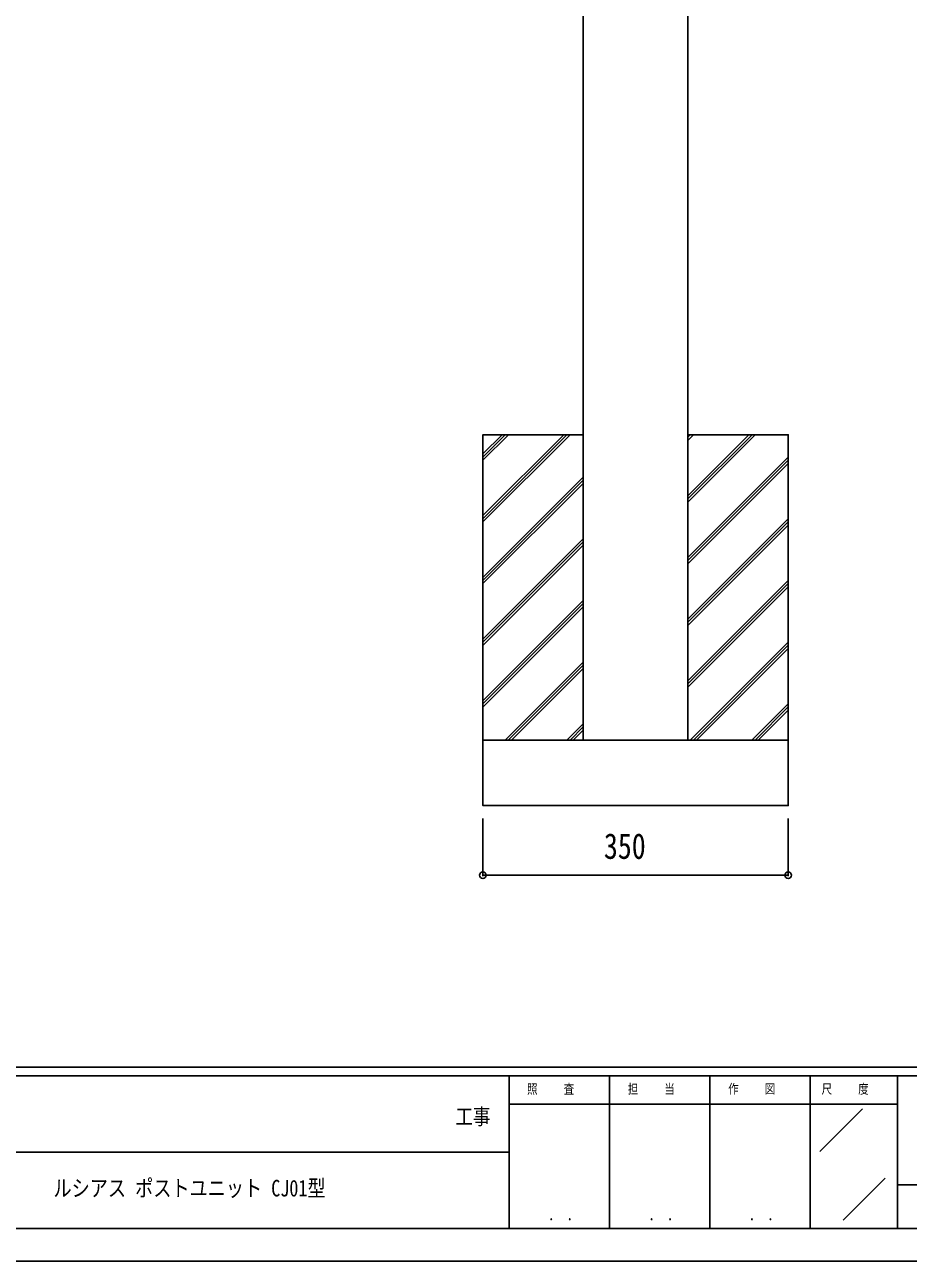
# Model space of a CAD drawing. Units: millimetres, scale not verified. Extents: x -2102 to 2102, y -1485 to 1485.
# Drawn here: x 93 to 1105, y -1485 to -67 of the extents above; entities that cross this region are included whole.
import ezdxf
from ezdxf.enums import TextEntityAlignment as Align

# ---------------------------------------------------------------- set-up
doc = ezdxf.new("R2010")
doc.units = ezdxf.units.MM
doc.header["$LTSCALE"] = 8
for name, color, linetype in [('0-1_USER1', 3, 'Continuous'), ('0-3_YKK_A1', 4, 'Continuous'), ('0-4_YKK_D', 6, 'Continuous'), ('0-5_YKK_ZWAK', 7, 'Continuous')]:
    doc.layers.add(name, color=color, linetype=linetype)
doc.styles.add('ＭＳ ゴシック', font='')
doc.styles.get('ＭＳ ゴシック').set_extended_font_data('MS Gothic')

msp = doc.modelspace()

# ---------------------------------------------------------------- linework, layer by layer
at = {"layer": '0-3_YKK_A1'}
for p, q in [((617.51, -559.504), (639.514, -537.5)), ((617.51, -630.215), (710.225, -537.5)), ((617.51, -563.129), (643.139, -537.5)), ((617.51, -633.84), (713.85, -537.5)), ((617.51, -566.754), (646.764, -537.5)), ((617.51, -637.465), (717.475, -537.5)), ((852.51, -607.347), (922.357, -537.5)), ((852.51, -540.261), (855.271, -537.5)), ((852.51, -610.972), (925.982, -537.5)), ((852.51, -543.886), (858.896, -537.5)), ((852.51, -614.597), (929.607, -537.5)), ((852.51, -678.058), (967.51, -563.058)), ((852.51, -681.683), (967.51, -566.683)), ((852.51, -685.308), (967.51, -570.308)), ((617.51, -700.926), (732.51, -585.926)), ((617.51, -704.551), (732.51, -589.551)), ((617.51, -708.176), (732.51, -593.176)), ((852.51, -748.768), (967.51, -633.768)), ((852.51, -752.393), (967.51, -637.393)), ((852.51, -756.018), (967.51, -641.018)), ((617.51, -771.636), (732.51, -656.636)), ((617.51, -775.261), (732.51, -660.261)), ((617.51, -778.886), (732.51, -663.886)), ((852.51, -819.479), (967.51, -704.479)), ((852.51, -823.104), (967.51, -708.104)), ((852.51, -826.729), (967.51, -711.729)), ((617.51, -842.347), (732.51, -727.347)), ((617.51, -845.972), (732.51, -730.972)), ((617.51, -849.597), (732.51, -734.597)), ((855.2, -887.5), (967.51, -775.19)), ((858.825, -887.5), (967.51, -778.815)), ((862.45, -887.5), (967.51, -782.44)), ((643.068, -887.5), (732.51, -798.058)), ((646.693, -887.5), (732.51, -801.683)), ((650.318, -887.5), (732.51, -805.308)), ((925.91, -887.5), (967.51, -845.9)), ((929.535, -887.5), (967.51, -849.525)), ((933.16, -887.5), (967.51, -853.15)), ((713.778, -887.5), (732.51, -868.768)), ((717.403, -887.5), (732.51, -872.393)), ((721.028, -887.5), (732.51, -876.018))]:
    msp.add_line(p, q, dxfattribs=at)
for points in [[(852.51, 857), (852.51, -887.5), (732.51, -887.5), (732.51, 857)], [(852.51, -537.5), (967.51, -537.5), (967.51, -887.5), (617.51, -887.5), (617.51, -537.5), (732.51, -537.5)]]:
    msp.add_lwpolyline(points, dxfattribs=at)
msp.add_lwpolyline([(617.51, -887.5), (967.51, -887.5), (967.51, -962.5), (617.51, -962.5)], close=True, dxfattribs=at)
at = {"layer": '0-4_YKK_D'}
for p, q in [((617.51, -977.5), (617.51, -1043.5)), ((967.51, -977.5), (967.51, -1043.5)), ((617.51, -1042.5), (967.51, -1042.5))]:
    msp.add_line(p, q, dxfattribs=at)
for centre in [(617.51, -1042.5), (967.51, -1042.5)]:
    msp.add_circle(centre, 3.75, dxfattribs=at)
at = {"layer": '0-5_YKK_ZWAK'}
for p, q in [((1947.51, -1262.5), (-1952.49, -1262.5)), ((647.51, -1272.5), (-2.49, -1272.5)), ((762.51, -1272.5), (762.51, -1447.5)), ((877.51, -1272.5), (877.51, -1447.5)), ((992.51, -1272.5), (992.51, -1447.5)), ((1092.51, -1272.5), (992.51, -1272.5)), ((1608.76, -1272.5), (1092.51, -1272.5)), ((1092.51, -1272.5), (1092.51, -1447.5)), ((992.51, -1305), (647.51, -1305)), ((992.51, -1305), (1092.51, -1305)), ((1003.552, -1359.146), (1052.519, -1310.179)), ((-2.49, -1360), (647.51, -1360)), ((1030.336, -1437.994), (1078.446, -1389.884)), ((1092.51, -1397.5), (1608.76, -1397.5)), ((-2.49, -1447.5), (647.51, -1447.5)), ((647.51, -1447.5), (992.51, -1447.5)), ((992.51, -1447.5), (1092.51, -1447.5)), ((1092.51, -1447.5), (1608.76, -1447.5))]:
    msp.add_line(p, q, dxfattribs=at)
msp.add_lwpolyline([(-2102.5, -1485), (2102.5, -1485), (2102.5, 1485), (-2102.5, 1485)], close=True, dxfattribs=at)
msp.add_lwpolyline([(992.51, -1272.5), (647.51, -1272.5), (647.51, -1447.5)], dxfattribs=at)

# ---------------------------------------------------------------- texts
at = {"layer": '0-1_USER1', "style": 'ＭＳ ゴシック', "width": 0.8}
msp.add_text('ルシアス ポストユニット CJ01型', height=19.06, dxfattribs=at).set_placement((125.475, -1416.431), align=Align.BOTTOM_LEFT)
at = {"layer": '0-4_YKK_D', "style": 'ＭＳ ゴシック', "width": 0.8}
msp.add_text('350', height=29.33, dxfattribs=at).set_placement((756.243, -1032.5), align=Align.BOTTOM_LEFT)
at = {"layer": '0-5_YKK_ZWAK', "style": 'ＭＳ ゴシック', "width": 0.8}
for s, height, p in [('照     査', 11, (668.21, -1296.25)), ('担     当', 11, (783.61, -1296.25)), ('作     図', 11, (898.61, -1296.25)), ('尺     度', 11, (1005.71, -1296.25)), ('工事', 18.33, (586.167, -1333.732)), ('． ．', 12.96, (692.5, -1442.176)), ('． ．', 12.96, (807.5, -1442.176)), ('． ．', 12.96, (922.5, -1442.176))]:
    msp.add_text(s, height=height, dxfattribs=at).set_placement(p, align=Align.BOTTOM_LEFT)

doc.saveas('drawing.dxf')
